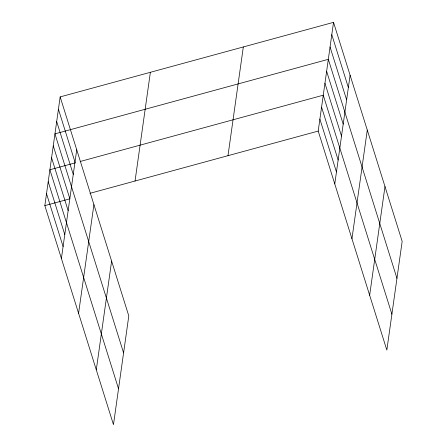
<?xml version="1.0" encoding="UTF-8"?>
<svg xmlns="http://www.w3.org/2000/svg" width="447" height="447" viewBox="0 0 447 447"><rect width="100%" height="100%" fill="white"/><g stroke="black" fill="none" stroke-linecap="round" stroke-linejoin="round"><path stroke-width="0.67" d="M60.161 96.904L128.797 315.928L113.471 424.65L44.834 205.631L60.161 96.904L333.529 22.35L402.166 241.369L386.839 350.096L318.203 131.072L333.529 22.35M61.401 258.5L76.733 149.779M78.583 313.33L93.915 204.609M96.284 369.82L111.616 261.098M135.044 181.029L150.376 72.302M227.987 155.679L243.319 46.952M334.769 183.946L350.102 75.219M351.951 238.776L367.283 130.049M369.652 295.266L384.984 186.539M75.476 162.775L49.891 169.754L118.528 388.773M80.186 161.49L323.259 95.194L391.896 314.213M44.834 205.631L69.743 198.837M89.936 193.327L318.203 131.072M331.791 34.67L348.364 87.545M330.054 46.996L346.626 99.865M396.953 278.336L328.322 59.317L54.953 133.871L123.59 352.89M326.634 71.274L343.201 124.149M324.947 83.237L341.514 136.106M321.572 107.157L338.144 160.026M319.884 119.114L336.457 171.983M58.423 109.23L74.995 162.099M56.691 121.55L73.258 174.419M53.266 145.834L69.833 198.703M51.578 157.791L68.145 210.666M48.203 181.711L64.776 234.58M46.516 193.668L63.088 246.543"/></g></svg>
